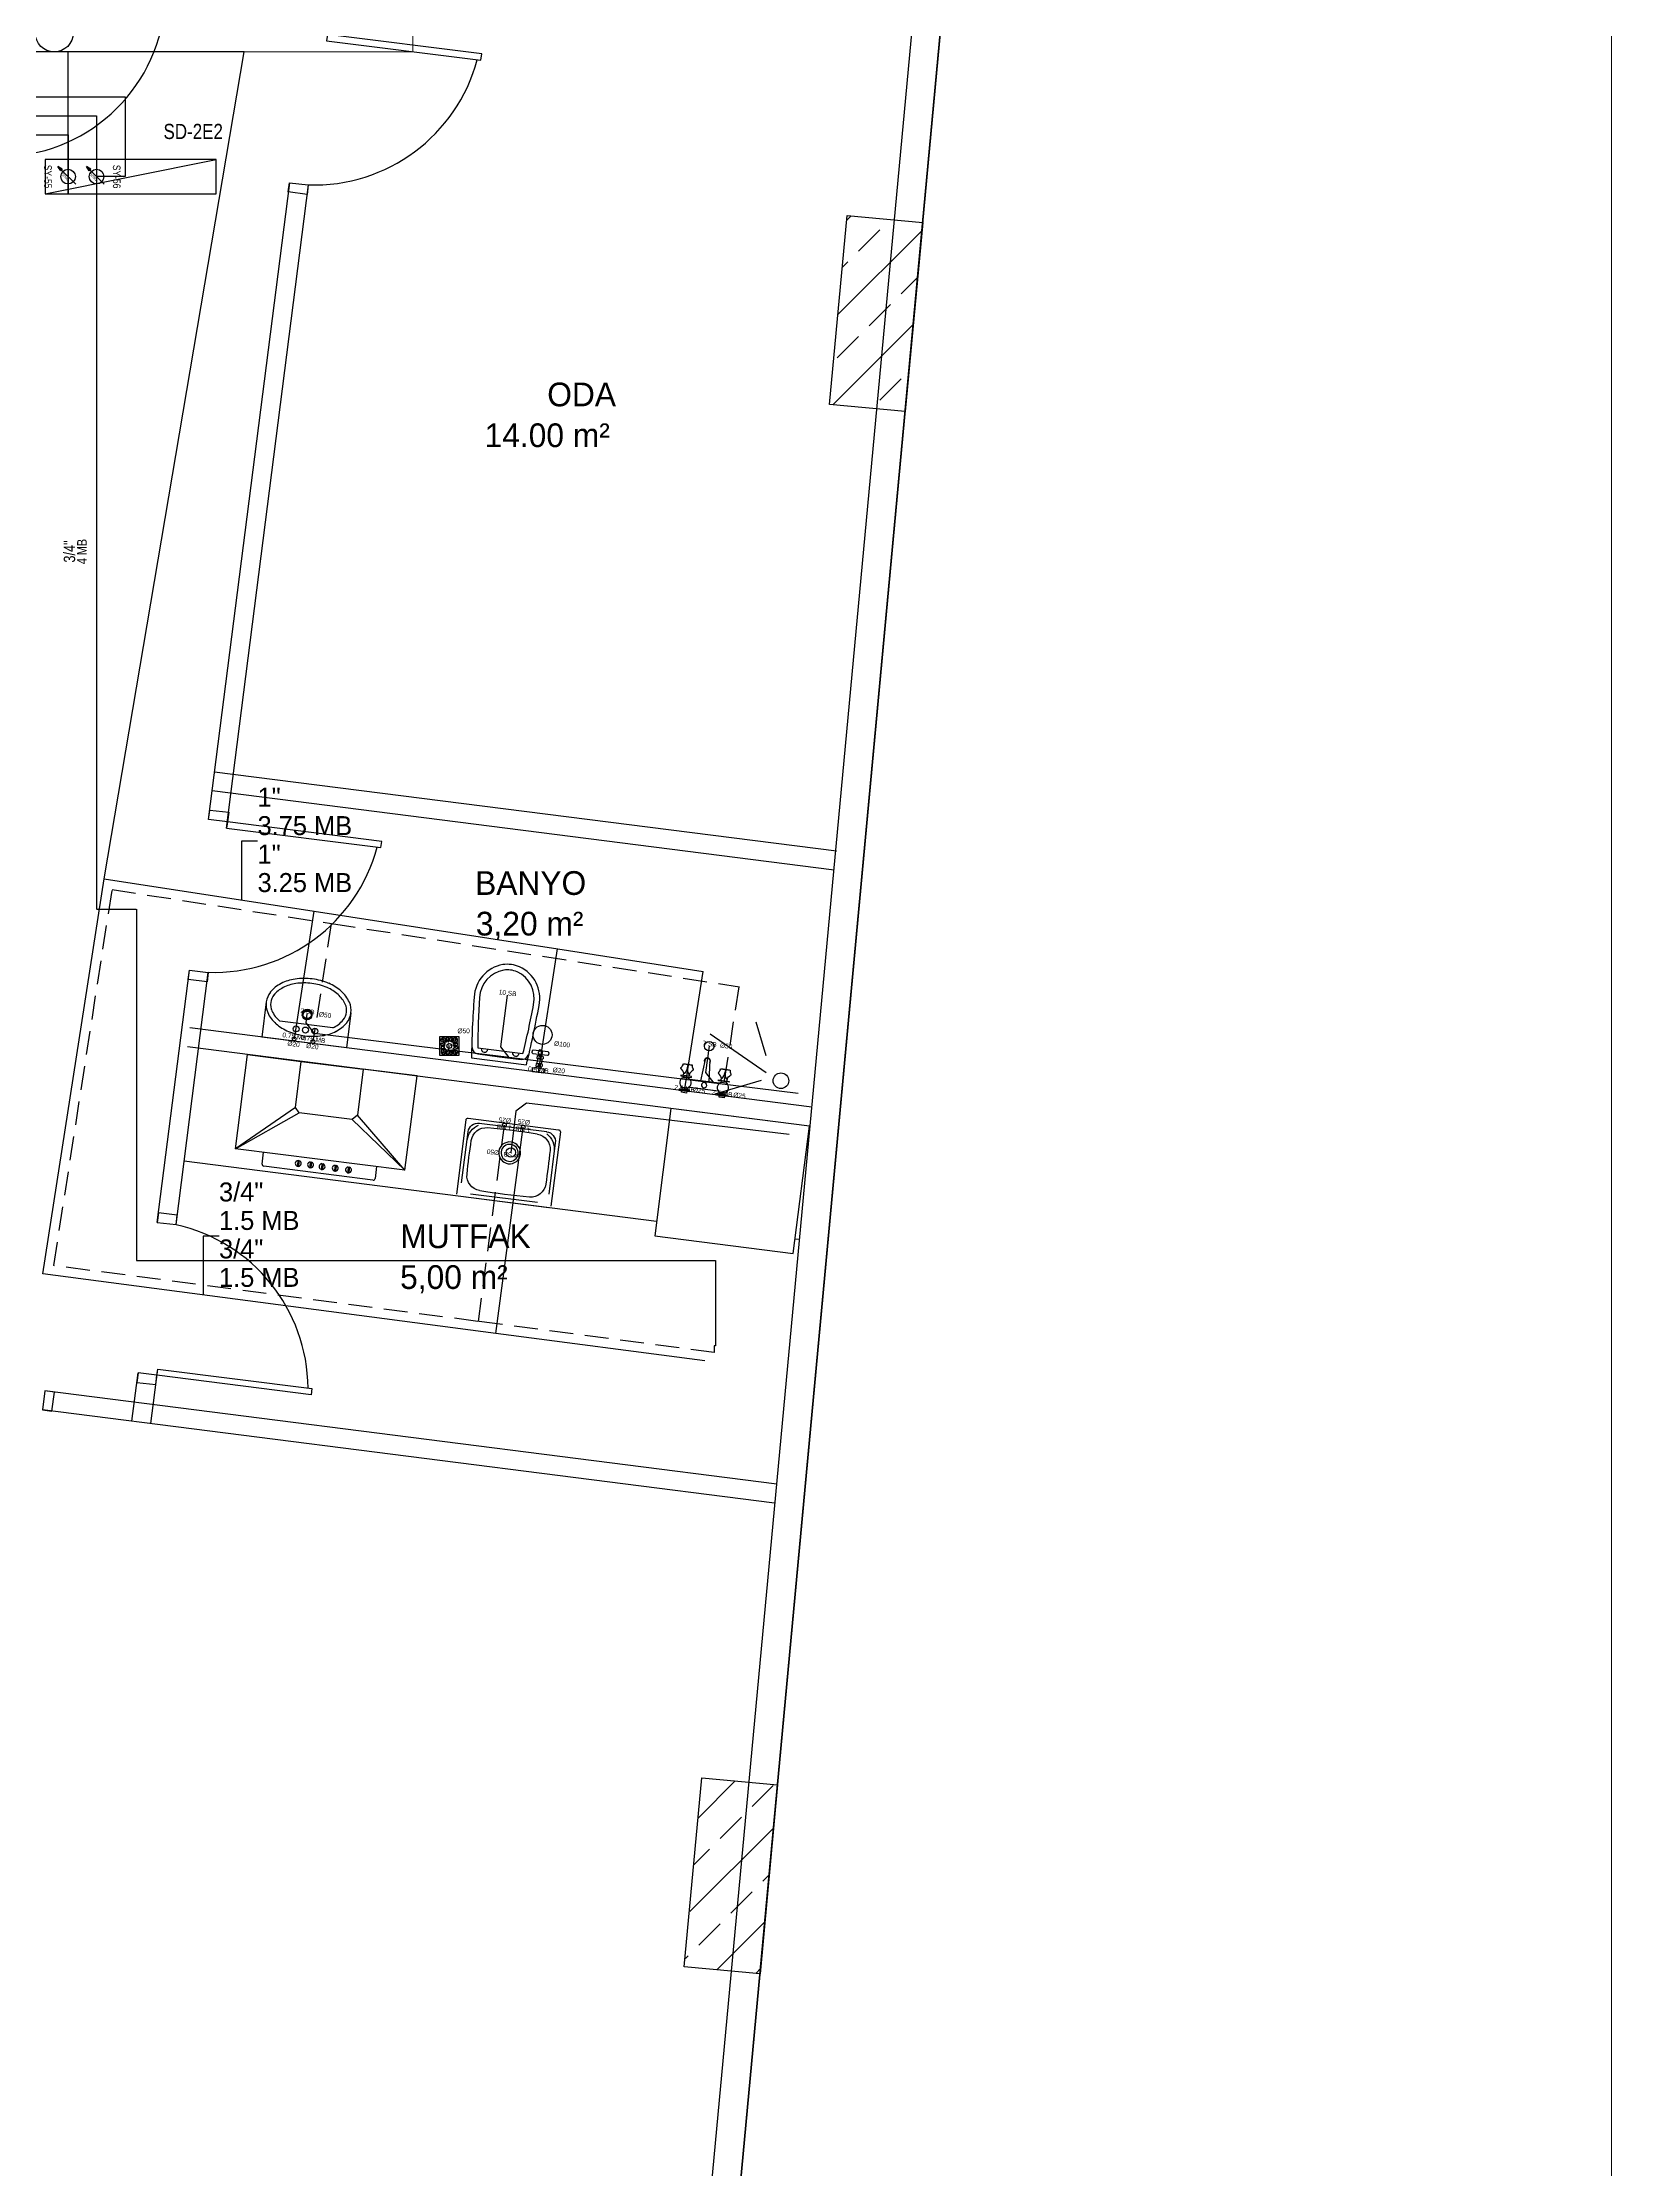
# Model space of a CAD drawing. Header units: centimetres. Extents: x 247996 to 315152, y -468471 to -440326.
# Drawn here: x 257875 to 258701, y -446742 to -445621 of the extents above; entities that cross this region are included whole.
import ezdxf
from ezdxf.enums import TextEntityAlignment as Align

# ---------------------------------------------------------------- set-up
doc = ezdxf.new("R2010")
doc.units = ezdxf.units.CM
doc.linetypes.add('0', pattern=[500, 500])
doc.linetypes.add('BASMA HATTI', pattern=[0.375, 0.25, -0.125])
for name, color, linetype, lineweight in [('SCOTT-ANTED', 144, 'CONTINUOUS', 0), ('SCOTT-MTY-PISSU-BORU-TAVANDAN', 6, 'PISSU HATTI', 30), ('SCOTT-MTY-SICAKSU-BORU', 1, 'BASMA HATTI', 30), ('SCOTT-MTY-SOGUKSU-BORU', 5, '0', 30), ('SCOTT-MTY-TEMIZSU-CAP', 101, 'CONTINUOUS', 30)]:
    doc.layers.add(name, color=color, linetype=linetype, lineweight=lineweight)
for name, color, linetype in [('SCOTT-MD-YUK-BIRIMI', 7, 'CONTINUOUS'), ('SCOTT-MKDU0', 50, 'CONTINUOUS'), ('SCOTT-MTY-SAYAC', 3, 'Continuous'), ('SCOTT-MTY-SIRKULASYON-BORU', 31, 'Continuous'), ('SCOTT-MTY-TEFRIS', 15, 'CONTINUOUS'), ('SCOTT-MTY-VANA', 1, 'Continuous'), ('SCOTT-MTY-YUK-BIRIMI', 7, 'CONTINUOUS')]:
    doc.layers.add(name, color=color, linetype=linetype)
doc.styles.add('CAP', font='wturkce.SHX', dxfattribs={"width": 0.65})
doc.styles.add('MtXpl_Comic_Sans_MS', font='comic.ttf')
doc.styles.add('MTY_CAP', font='wturkce.SHX', dxfattribs={"width": 0.65})
doc.styles.add('MTYCAPLT', font='arial.ttf')
doc.styles.add('ROTAS', font='arial.ttf')
doc.linetypes.add('PISSU HATTI', pattern='A,0.5,0.5,["(",Standard,S=0.1,R=0,X=-0.01,Y=-0.036],-0.05', length=0.9)

# ---------------------------------------------------------------- blocks, each defined once
blk = doc.blocks.new('T-DOLAP')
blk.add_line((-45, -9), (45, 9))
blk.add_lwpolyline([(-45, -9), (45, -9), (45, 9), (-45, 9)], close=True)
blk = doc.blocks.new('MTY-SU SAYACI')
at = {"layer": 'SCOTT-MTY-VANA'}
blk.add_hatch(color=256, dxfattribs=at).paths.add_polyline_path([(9.8, 9.8), (5.6, 7), (7, 5.6)])
for p, q in [((-7.3, -7.3), (6.3, 6.3)), ((5.6, 7), (9.8, 9.8)), ((7, 5.6), (5.6, 7)), ((7, 5.6), (9.8, 9.8))]:
    blk.add_line(p, q, dxfattribs=at)
blk.add_circle((0, 0), 7, dxfattribs=at)
blk.add_attdef('CAP', (-2.3, -1.2), '', height=2.5, rotation=45, dxfattribs=at)
blk = doc.blocks.new('SUZGEC1')
at = {"layer": 'SCOTT-MTY-TEFRIS'}
blk.add_lwpolyline([(-5, -5), (-5, 5), (5, 5), (5, -5)], close=True, dxfattribs=at)
for points in [[(-4.3, 3.9), (-2, 1.5, 0.029484), (-2.2, 1.3), (-4.3, 2.5)], [(-2.5, 0.3), (-4.3, 0.3), (-4.3, 1.7), (-2.4, 0.7, 0.032775)], [(-3.9, 4.3), (-2.5, 4.3), (-1.3, 2.2, 0.029484), (-1.5, 2)], [(-0.7, 2.4, -0.032775), (-0.3, 2.5), (-0.3, 4.3), (-1.7, 4.3)], [(0.3, 2.5), (0.3, 4.3), (1.7, 4.3), (0.7, 2.4, 0.032775)], [(1.3, 2.2), (2.5, 4.3), (3.9, 4.3), (1.5, 2, 0.029484)], [(4.3, 3.9), (2, 1.5, -0.029484), (2.2, 1.3), (4.3, 2.5)], [(4.3, 0.3), (4.3, 1.7), (2.4, 0.7, -0.032775), (2.5, 0.3)], [(-2.5, -0.3), (-4.3, -0.3), (-4.3, -1.7), (-2.4, -0.7, -0.032775)], [(-4.3, -3.9), (-2, -1.5, -0.029484), (-2.2, -1.3), (-4.3, -2.5)], [(-3.9, -4.3), (-2.5, -4.3), (-1.3, -2.2, -0.029484), (-1.5, -2)], [(-0.3, -4.3), (-1.7, -4.3), (-0.7, -2.4, 0.032775), (-0.3, -2.5)], [(0.3, -2.5), (0.3, -4.3), (1.7, -4.3), (0.7, -2.4, -0.032775)], [(2.5, -4.3), (1.3, -2.2, 0.029484), (1.5, -2), (3.9, -4.3)], [(4.3, -2.5), (4.3, -3.9), (2, -1.5, 0.029484), (2.2, -1.3)], [(4.3, -0.3), (4.3, -1.7), (2.4, -0.7, 0.032775), (2.5, -0.3)]]:
    blk.add_lwpolyline(points, format="xyb", close=True, dxfattribs=at)
blk.add_circle((0, 0), 1.25, dxfattribs=at)
at = {"layer": 'SCOTT-MD-YUK-BIRIMI', "color": 6, "style": 'CAP'}
blk.add_attdef('PS', text='', height=2.5, dxfattribs=at).set_placement((0, 0), align=Align.CENTER)
blk.add_attdef('PSCP', (4.3, 6.7), '', height=2.5, dxfattribs=at)
blk = doc.blocks.new('EVIYE1')
at = {"layer": 'SCOTT-MTY-TEFRIS', "color": 6}
blk.add_circle((0, 15), 2.5, dxfattribs=at)
at = {"layer": 'SCOTT-MTY-TEFRIS', "color": 3, "ltscale": 10}
blk.add_circle((-5, 1), 1, dxfattribs=at)
at = {"layer": 'SCOTT-MTY-TEFRIS', "color": 1, "ltscale": 10}
blk.add_circle((5, 1), 1, dxfattribs=at)
at = {"layer": 'SCOTT-MD-YUK-BIRIMI', "color": 6, "style": 'CAP'}
blk.add_attdef('PS', text='', height=2.5, dxfattribs=at).set_placement((0, 15), align=Align.CENTER)
blk.add_attdef('PSCP', (6.1, 14.5), '', height=2.5, dxfattribs=at)
at = {"layer": 'SCOTT-MD-YUK-BIRIMI', "color": 3, "style": 'CAP'}
for tag, p in [('SO', (-5, 1)), ('SOCP', (-5, -3))]:
    blk.add_attdef(tag, text='', height=2.5, dxfattribs=at).set_placement(p, align=Align.CENTER)
at = {"layer": 'SCOTT-MD-YUK-BIRIMI', "color": 1, "style": 'CAP'}
for tag, p in [('SC', (5, 1)), ('SCCP', (5, -2.8))]:
    blk.add_attdef(tag, text='', height=2.5, dxfattribs=at).set_placement(p, align=Align.CENTER)
blk = doc.blocks.new('KLOZET1')
at = {"layer": 'SCOTT-MTY-TEFRIS', "color": 15}
blk.add_lwpolyline([(-3.9, 11.4, 0.414214), (-4.5, 10.8), (-4.5, 10.3, 0.414214), (-3.9, 9.7), (3.9, 9.7, 0.414214), (4.5, 10.3), (4.5, 10.8, 0.414214), (3.9, 11.4)], format="xyb", close=True, dxfattribs=at)
at = {"layer": 'SCOTT-MTY-TEFRIS', "color": 15, "elevation": 0}
for points in [[(-1, 10.3), (-1, 10.8, -0.414214), (-0.4, 11.4)], [(1, 10.3), (1, 10.8, 0.414214), (0.4, 11.4)]]:
    blk.add_lwpolyline(points, format="xyb", dxfattribs=at)
at = {"layer": 'SCOTT-MTY-TEFRIS', "color": 15}
for points in [[(-0.8, 11.5), (0.8, 11.5), (0.8, 12), (-0.8, 12)], [(3, 0), (-3, 0), (-3, 2.3), (3, 2.3)], [(-0.8, 8.9), (0.8, 8.9), (0.8, 9.7), (-0.8, 9.7)]]:
    blk.add_lwpolyline(points, close=True, dxfattribs=at)
for points in [[(-1.6, 8.6), (-1.6, 7.5)], [(-1.6, 4.4), (-1.6, 3.4)], [(-1.3, 3.2), (-1.3, 2.3), (1.4, 2.3), (1.4, 3.2)], [(-1.2, 7.2), (-1.2, 4.8)], [(1.1, 8.9), (-1.1, 8.9)], [(-1.1, 7.3), (1.1, 7.3)], [(1.1, 4.7), (-1.1, 4.7)], [(-1.1, 3.1), (1.1, 3.1)], [(-0.5, 8.6), (-0.5, 7.5)], [(-0.5, 4.4), (-0.5, 3.4)], [(0.6, 8.6), (0.6, 7.5)], [(0.6, 4.4), (0.6, 3.4)], [(1.3, 4.8), (1.3, 5.2), (1.3, 7.2)], [(1.7, 8.6), (1.7, 7.5)], [(1.7, 4.4), (1.7, 3.4)]]:
    blk.add_lwpolyline(points, dxfattribs=at)
at = {"layer": 'SCOTT-MTY-TEFRIS', "color": 6}
blk.add_circle((0, 20), 5, dxfattribs=at)
at = {"layer": 'SCOTT-MTY-TEFRIS', "color": 15}
for centre, radius, start, end in [((-1.1, 8.1), 0.734, 41.7592, 138.241), ((-1.1, 8), 0.734, 221.7593, 318.2408), ((-1.1, 4), 0.734, 41.7592, 138.241), ((-1.1, 3.8), 0.734, 221.7593, 318.2408), ((-0.4, 10.3, 0), 0.641, 179.9998, 270.0001), ((0, 8.1), 0.734, 41.7592, 138.241), ((0, 8), 0.734, 221.7593, 318.2408), ((0, 4), 0.734, 41.7592, 138.241), ((0, 3.8), 0.734, 221.7593, 318.2408), ((0.4, 10.3, 0), 0.641, 270.0001, 0), ((1.1, 8.1), 0.734, 41.7592, 138.241), ((1.1, 8), 0.734, 221.7593, 318.2408), ((1.1, 4), 0.734, 41.7592, 138.241), ((1.1, 3.8), 0.734, 221.7593, 318.2408)]:
    blk.add_arc(centre, radius, start, end, dxfattribs=at)
at = {"layer": 'SCOTT-MD-YUK-BIRIMI', "color": 6, "style": 'CAP'}
blk.add_attdef('PS', text='', height=2.5, dxfattribs=at).set_placement((0, 20), align=Align.CENTER)
blk.add_attdef('PSCP', (6.6, 15.1), '', height=2.5, dxfattribs=at)
at = {"layer": 'SCOTT-MD-YUK-BIRIMI', "color": 3, "style": 'CAP'}
blk.add_attdef('SO', text='', height=2.5, dxfattribs=at).set_placement((0, 0.1), align=Align.CENTER)
blk.add_attdef('SOCP', (7.4, 1.1), '', height=2.5, dxfattribs=at)
blk = doc.blocks.new('LAVABO1')
at = {"layer": 'SCOTT-MTY-TEFRIS', "color": 6}
blk.add_circle((0, 15), 2.5, dxfattribs=at)
at = {"layer": 'SCOTT-MTY-TEFRIS', "color": 3, "ltscale": 10}
blk.add_circle((-5, 1), 1, dxfattribs=at)
at = {"layer": 'SCOTT-MTY-TEFRIS', "color": 1, "ltscale": 10}
blk.add_circle((5, 1), 1, dxfattribs=at)
at = {"layer": 'SCOTT-MD-YUK-BIRIMI', "color": 6, "style": 'CAP'}
blk.add_attdef('PS', text='', height=2.5, dxfattribs=at).set_placement((0, 15), align=Align.CENTER)
blk.add_attdef('PSCP', (6.1, 14.5), '', height=2.5, dxfattribs=at)
at = {"layer": 'SCOTT-MD-YUK-BIRIMI', "color": 3, "style": 'CAP'}
for tag, p in [('SO', (-5, 1)), ('SOCP', (-5, -3))]:
    blk.add_attdef(tag, text='', height=2.5, dxfattribs=at).set_placement(p, align=Align.CENTER)
at = {"layer": 'SCOTT-MD-YUK-BIRIMI', "color": 1, "style": 'CAP'}
for tag, p in [('SC', (5, 1)), ('SCCP', (5, -2.8))]:
    blk.add_attdef(tag, text='', height=2.5, dxfattribs=at).set_placement(p, align=Align.CENTER)
blk = doc.blocks.new('DUS TEKNESI1')
at = {"layer": 'SCOTT-MTY-TEFRIS'}
for points in [[(-10, 13.9), (-10, 12.2, -0.146062), (-11.3, 8.9, 0.113221), (-13.3, 11.5, -0.416893), (-13.3, 12)], [(-6.7, 12, -0.17585), (-7.5, 13.9), (-12.5, 13.9, -0.17585), (-13.3, 12)], [(0, 18.4), (-0.6, 18.4, 0.391322), (-1.3, 17.8), (-2.2, 6.3)], [(0, 18.4), (0.6, 18.4, -0.391322), (1.3, 17.8), (2.2, 6.3)], [(6.7, 12, 0.17585), (7.5, 13.9), (12.5, 13.9, 0.17585), (13.3, 12)], [(10, 13.9), (10, 12.2, 0.146062), (11.3, 8.9, -0.113221), (13.3, 11.5)], [(-12.8, 0.5), (-12.8, 0), (-10, 0), (-7.2, 0), (-7.2, 0.5, 0.153746), (-12.8, 0.5), (-10, 0.5), (-7.2, 0.5)], [(-8.6, 6.9, -0.601952), (-8.6, 1.6), (-8.6, 0.8)], [(8.6, 6.9, 0.601952), (8.6, 1.6), (11.4, 1.6, 0.601952), (11.4, 6.9)], [(12.8, 0.5), (12.8, 0), (10, 0), (7.2, 0), (7.2, 0.5, -0.153746), (12.8, 0.5), (10, 0.5), (7.2, 0.5)]]:
    blk.add_lwpolyline(points, format="xyb", dxfattribs=at)
for points in [[(-12.8, 7.5), (-10, 7.5), (-7.2, 7.5), (-7.2, 8), (-10, 8), (-12.8, 8)], [(-8.6, 0), (-8.6, -1), (-11.4, -1), (-11.4, 0)], [(12.8, 7.5), (10, 7.5), (7.2, 7.5), (7.2, 8), (10, 8), (12.8, 8)], [(11.4, 0), (11.4, -1), (8.6, -1), (8.6, 0)]]:
    blk.add_lwpolyline(points, close=True, dxfattribs=at)
for points in [[(-11.6, 9.5), (-11.6, 8)], [(-11.4, 7.5), (-11.4, 6.9), (-8.6, 6.9)], [(-8.6, 1.6), (-11.4, 1.6), (-11.4, 0.8)], [(-8.6, 7.5), (-8.6, 6.9)], [(-8.4, 9.5), (-8.4, 8)], [(7.8, 6.3), (-7.8, 6.3)], [(-7.8, 2.3), (7.8, 2.3)], [(8.4, 9.5), (8.4, 8)], [(11.4, 7.5), (11.4, 6.9), (8.6, 6.9)], [(8.6, 7.5), (8.6, 6.9)], [(8.6, 1.6), (8.6, 0.8)], [(11.4, 1.6), (11.4, 0.8)], [(11.6, 9.5), (11.6, 8)]]:
    blk.add_lwpolyline(points, dxfattribs=at)
at = {"layer": 'SCOTT-MTY-TEFRIS', "color": 6}
blk.add_circle((0, 25), 2.5, dxfattribs=at)
at = {"layer": 'SCOTT-MTY-TEFRIS'}
for centre, radius, start, end in [((-10, 2.2), 11.8, 79.4131, 100.5868), ((-3.8, 12.8), 6.25, 185.208, 218.4476), ((-2, 5.9), 7.27, 130.2551, 156.0938), ((-6.9, 11.7), 0.344, 310.5655, 41.0891), ((0, 17.2), 1.6, 330.6975, 209.3026), ((6.9, 11.7), 0.344, 138.9108, 229.4346), ((2, 5.9), 7.27, 23.9063, 49.7447), ((10, 2.2), 11.8, 79.4131, 100.5868), ((3.8, 12.8), 6.25, 321.5525, 354.7921), ((13.1, 11.7), 0.344, 310.5655, 41.0891), ((-10, 4.3), 2.96, 117.9084, 242.0919), ((0, 4.3), 1.37, 90.0002, 270.0001), ((0, 4.3), 1.37, 270.0001, 90.0002)]:
    blk.add_arc(centre, radius, start, end, dxfattribs=at)
at = {"layer": 'SCOTT-MD-YUK-BIRIMI', "color": 6, "style": 'CAP'}
blk.add_attdef('PS', text='', height=2.5, dxfattribs=at).set_placement((0, 25), align=Align.CENTER)
blk.add_attdef('PSCP', (5.6, 25), '', height=2.5, dxfattribs=at)
at = {"layer": 'SCOTT-MD-YUK-BIRIMI', "color": 3, "style": 'CAP'}
blk.add_attdef('SO', text='', height=2.5, dxfattribs=at).set_placement((-10, 0), align=Align.CENTER)
blk.add_attdef('SOCP', (-5.6, 0), '', height=2.5, dxfattribs=at)
at = {"layer": 'SCOTT-MD-YUK-BIRIMI', "color": 1, "style": 'CAP'}
blk.add_attdef('SC', text='', height=2.5, dxfattribs=at).set_placement((10, 0), align=Align.CENTER)
blk.add_attdef('SCCP', (15.9, 0), '', height=2.5, dxfattribs=at)
blk = doc.blocks.new('MTY-TEMIZ SU CAP MB')
at = {"layer": 'SCOTT-MTY-TEMIZSU-CAP'}
for p, q in [((0.83, 3.1), (0, 3.1)), ((0, 3.1), (0, 0))]:
    blk.add_line(p, q, dxfattribs=at)
at = {"layer": 'SCOTT-MTY-TEMIZSU-CAP', "style": 'MTY_CAP', "width": 0.65}
for tag, p in [('SOCP', (0.83, 5.42)), ('SCCP', (0.83, 2.42))]:
    blk.add_attdef(tag, text='', height=1, dxfattribs=at).set_placement(p, align=Align.MIDDLE_LEFT)
at = {"layer": 'SCOTT-MTY-YUK-BIRIMI', "color": 101, "style": 'MTY_CAP', "width": 0.65}
for tag, p in [('SO', (0.83, 3.92)), ('SC', (0.83, 0.92))]:
    blk.add_attdef(tag, text='', height=1, dxfattribs=at).set_placement(p, align=Align.MIDDLE_LEFT)
blk = doc.blocks.new('TERMOSIFON1')
at = {"layer": 'SCOTT-MTY-TEFRIS', "color": 7, "lineweight": 20, "ltscale": 40}
blk.add_lwpolyline([(-23.89, 0), (23.89, 0), (23.89, 30.03), (-23.89, 30.03)], close=True, dxfattribs=at)
at = {"layer": 'SCOTT-MTY-TEFRIS', "color": 1, "lineweight": 20, "ltscale": 40}
blk.add_lwpolyline([(-20.48, 3.41), (20.47, 3.41), (20.47, 26.62), (-20.48, 26.62)], close=True, dxfattribs=at)
at = {"layer": 'SCOTT-MTY-TEFRIS', "color": 3, "ltscale": 10}
blk.add_circle((-5, 1), 1, dxfattribs=at)
at = {"layer": 'SCOTT-MTY-TEFRIS', "color": 1, "ltscale": 10}
blk.add_circle((5, 1), 1, dxfattribs=at)
at = {"layer": 'SCOTT-MD-YUK-BIRIMI', "color": 3, "style": 'MTYCAPLT', "width": 0.65}
for tag, p in [('SO_001', (-5.66, 0.5)), ('SOCP_001', (-6.29, -0.98))]:
    blk.add_attdef(tag, p, '', height=1, dxfattribs=at)
at = {"layer": 'SCOTT-MD-YUK-BIRIMI', "color": 1, "style": 'MTYCAPLT', "width": 0.65}
for tag, p in [('SC_001', (4.37, 0.5)), ('SCCP_001', (3.74, -0.96))]:
    blk.add_attdef(tag, p, '', height=1, dxfattribs=at)

msp = doc.modelspace()

# ---------------------------------------------------------------- linework, layer by layer
at = {"layer": 'SCOTT-ANTED'}
msp.add_line((258701, -440326.5), (258701, -447826.5), dxfattribs=at)
at = {"layer": 'SCOTT-MKDU0', "color": 8, "ltscale": 0.03}
for p, q in [((258188.5, -447327.5), (258575.7, -443160.1)), ((258575.7, -443160.1), (258188.5, -447327.5)), ((258173.8, -447322.9), (258337, -445566.7)), ((257962, -446030.6), (258004.8, -445695.2)), ((257971.5, -446035.2), (258014.7, -445696.4)), ((258289.1, -445812.1), (258298.4, -445712.5)), ((258298.3, -445715), (258300.5, -445712.7)), ((258298.4, -445712.5), (258338.2, -445716.2)), ((258338.2, -445716.2), (258328.9, -445815.8)), ((258293.6, -445764.5), (258338, -445720.2)), ((258304.4, -445731.3), (258315.6, -445720)), ((258295.9, -445739.7), (258298.8, -445736.9)), ((258326.9, -445753.7), (258335.6, -445745)), ((258310, -445770.6), (258321.3, -445759.3)), ((258290.8, -445812.3), (258333.3, -445769.7)), ((258293.2, -445787.4), (258304.4, -445776.2)), ((258315.6, -445809.8), (258326.9, -445798.6)), ((258328.9, -445815.8), (258289.1, -445812.1)), ((258292.8, -446047.4), (257965.2, -446005.7)), ((258291.6, -446057.4), (257963.9, -446015.6)), ((257935, -446242.9), (257951.9, -446110)), ((257944.9, -446244.1), (257961.8, -446111.2)), ((257992.4, -446126.8), (257990, -446145.3)), ((258037, -446132.5), (258034.7, -446151)), ((258279.8, -446182.3), (257952.2, -446140.5)), ((258034.7, -446151), (257990, -446145.3)), ((258027.5, -446140.4), (257999.6, -446136.9)), ((258255.7, -446164.1), (258226.2, -446143.8)), ((258255.7, -446155.1), (258250.4, -446137.4)), ((258278.6, -446192.2), (257950.9, -446150.4)), ((257976.2, -446204.1), (257982.5, -446154.5)), ((257982.5, -446154.5), (258010.8, -446158.1)), ((258071.8, -446165.8), (258043.5, -446162.2)), ((258065.4, -446215.4), (258071.8, -446165.8)), ((258253.1, -446168.1), (258228.7, -446175.4)), ((258007.7, -446182.4), (257976.2, -446204.1)), ((257976.2, -446204.1), (258009.8, -446185.2)), ((258037.6, -446188.7), (258065.4, -446215.4)), ((258065.4, -446215.4), (258040.4, -446186.5)), ((258092.7, -446228), (258097.7, -446188.9)), ((258098.8, -446188), (258146.4, -446194.1)), ((258205.5, -446182.9), (258197, -446250)), ((258278.6, -446192.2), (258205.5, -446182.9)), ((258095.3, -446222.1), (258098.7, -446195.2)), ((258104.6, -446190.6), (258140.1, -446195.1)), ((258144.6, -446201.1), (258141.2, -446228)), ((258147.3, -446195.2), (258142.3, -446234.3)), ((258270, -446259.3), (258278.6, -446192.2)), ((258197.9, -446242.4), (257949.2, -446210.7)), ((258065.4, -446215.4), (257976.2, -446204.1)), ((257990.2, -446212.2), (257991, -446205.9)), ((258009.1, -446210.3), (258008.8, -446212.9)), ((258009.1, -446210.3), (258009.7, -446210.4)), ((258009.7, -446210.4), (258009.4, -446212.9)), ((258015.6, -446211.1), (258015.3, -446213.7)), ((258015.6, -446211.1), (258016.2, -446211.2)), ((258016.2, -446211.2), (258015.9, -446213.8)), ((258021.7, -446211.9), (258021.4, -446214.5)), ((258021.7, -446211.9), (258022.3, -446212)), ((258022.3, -446212), (258022, -446214.6)), ((258048.6, -446220.6), (257991.1, -446213.3)), ((258008.8, -446212.9), (258008.7, -446213.4)), ((258009.3, -446213.5), (258008.7, -446213.4)), ((258009.4, -446212.9), (258009.3, -446213.5)), ((258015.3, -446213.7), (258015.2, -446214.2)), ((258015.8, -446214.3), (258015.2, -446214.2)), ((258015.9, -446213.8), (258015.8, -446214.3)), ((258021.4, -446214.5), (258021.3, -446215)), ((258021.3, -446215), (258021.9, -446215.1)), ((258022, -446214.6), (258021.9, -446215.1)), ((258028.7, -446212.8), (258028.3, -446215.4)), ((258028.3, -446215.4), (258028.3, -446215.9)), ((258028.3, -446215.9), (258028.9, -446216)), ((258028.7, -446212.8), (258029.3, -446212.9)), ((258029.3, -446212.9), (258028.9, -446215.4)), ((258028.9, -446215.4), (258028.9, -446216)), ((258035.3, -446216.2), (258035.2, -446216.7)), ((258035.2, -446216.8), (258035.8, -446216.8)), ((258035.6, -446213.7), (258035.3, -446216.2)), ((258035.6, -446213.7), (258036.2, -446213.8)), ((258035.9, -446216.3), (258035.8, -446216.8)), ((258036.2, -446213.8), (258035.9, -446216.3)), ((258050.5, -446213.5), (258049.7, -446219.8)), ((258141.2, -446235.2), (258093.5, -446229.1)), ((258135.3, -446232.5), (258099.9, -446228)), ((258197, -446250), (258270, -446259.3)), ((258273.5, -446252), (258271, -446251.7)), ((257921.6, -446347.7), (257924.9, -446322.2)), ((257931.5, -446348.9), (257935.2, -446320.2)), ((258261.4, -446380.9), (257875.8, -446331.7)), ((258260.1, -446390.8), (257874.5, -446341.7)), ((258212.6, -446635.1), (258221.9, -446535.5)), ((258220, -446556.6), (258239.4, -446537.1)), ((258221.9, -446535.5), (258261.7, -446539.2)), ((258248.3, -446550.7), (258259.5, -446539.5)), ((258261.7, -446539.2), (258252.5, -446638.8)), ((258231.5, -446567.5), (258242.7, -446556.3)), ((258215.5, -446606), (258259.7, -446561.8)), ((258217.7, -446581.3), (258225.8, -446573.2)), ((258253.9, -446590), (258257.4, -446586.5)), ((258237.1, -446606.8), (258248.3, -446595.6)), ((258220.2, -446623.7), (258231.5, -446612.5)), ((258229.7, -446636.7), (258255.2, -446611.2)), ((258252.5, -446638.8), (258212.6, -446635.1)), ((258213.2, -446630.7), (258214.6, -446629.3)), ((258250.2, -446638.6), (258252.9, -446635.9))]:
    msp.add_line(p, q, dxfattribs=at)
for points in [[(258024.6, -445617.1), (258024.2, -445620.4), (258105.4, -445630.7), (258105.9, -445627.4)], [(257971.9, -446031.9), (257971.5, -446035.2), (258052.7, -446045.5), (258053.2, -446042.2)], [(257934.8, -446323.5), (257935.2, -446320.2), (258016.4, -446330.5), (258016, -446333.8)]]:
    msp.add_lwpolyline(points, close=True, dxfattribs=at)
for points in [[(258004, -445700.1), (258004.6, -445695.2), (258014.5, -445696.4), (258013.9, -445701.4), (258004, -445700.1)], [(257962, -446030.6), (257962.7, -446025.7), (257972.6, -446026.9), (257971.9, -446031.9), (257962, -446030.6)], [(257951.3, -446114.9), (257951.9, -446110), (257961.8, -446111.2), (257961.2, -446116.2), (257951.3, -446114.9)], [(257935.6, -446237.9), (257935, -446242.9), (257944.9, -446244.1), (257945.5, -446239.2), (257935.6, -446237.9)], [(257924.9, -446322.2), (257924.2, -446327.2), (257934.2, -446328.4), (257934.8, -446323.5), (257924.9, -446322.2)], [(257880.8, -446332.4), (257875.8, -446331.7), (257874.5, -446341.7), (257879.5, -446342.3), (257880.8, -446332.4)]]:
    msp.add_lwpolyline(points, dxfattribs=at)
for points in [[(258129.4, -446159.9, 0.01664), (258136.1, -446128.6, 0.351622), (258125.8, -446108.3, 0.068714), (258121.5, -446107.1, 0.068714), (258117, -446107.1, 0.351622), (258101.9, -446124.3, 0.01664), (258100.5, -446156.2)], [(258127.6, -446154, 0.016866), (258133.2, -446128.1, 0.351778), (258124.6, -446110.9, 0.068022), (258121.1, -446110, 0.068022), (258117.5, -446110, 0.351778), (258104.8, -446124.5, 0.016866), (258103.8, -446151)]]:
    msp.add_lwpolyline(points, format="xyb", close=True, dxfattribs=at)
msp.add_lwpolyline([(258100.9, -446150.8, 0.389191), (258103.8, -446154.2), (258115.3, -446155.7), (258126.7, -446157.1, 0.389191), (258130.4, -446154.5, 0.389191)], format="xyb", dxfattribs=at)
for centre, radius in [((258013.9, -446133.7), 2.52), ((258013.9, -446133.7), 2.12), ((258008.1, -446141), 1.56), ((258013, -446141.6), 1.56), ((258018, -446142.2), 1.56), ((258263.5, -446168.3, 51), 4.14)]:
    msp.add_circle(centre, radius, dxfattribs=at)
for centre, radius, start, end in [((257851.9, -445593.9), 87.6, 275.0191, 359.6313), ((258017.6, -445607.5), 88.9, 268.0454, 345.0626), ((257964.9, -446022.3), 88.9, 268.0454, 345.0626), ((258002.6, -446128.1), 10.3, 141.0239, 172.7373), ((258007.9, -446132.5), 17.2, 116.572, 141.0239), ((258007.9, -446132.5), 14.8, 116.572, 141.0239), ((258011, -446138.6), 24.1, 98.2549, 116.572), ((258011, -446138.6), 21.7, 98.2549, 116.572), ((258012.4, -446147.9), 33.5, 82.7373, 98.2549), ((258012.4, -446147.9), 31.1, 82.7373, 98.2549), ((258012.4, -446147.9), 31.1, 67.2197, 82.7373), ((258012.4, -446147.9), 33.5, 67.2197, 82.7373), ((258016, -446139.2), 21.7, 48.9027, 67.2197), ((258016, -446139.2), 24.1, 48.9027, 67.2197), ((258020.5, -446134.1), 14.8, 24.4507, 48.9027), ((258020.5, -446134.1), 17.2, 24.4507, 48.9027), ((258002.6, -446128.1), 10.3, 172.7373, 204.4507), ((258008.8, -446125.3), 17.2, 204.4507, 228.9027), ((258002.6, -446128.1), 7.93, 141.0239, 172.7373), ((258002.6, -446128.1), 7.93, 172.7373, 204.4507), ((258008.8, -446125.3), 14.8, 204.4507, 231.3606), ((258026.8, -446131.2), 7.93, 321.0239, 352.7373), ((258026.8, -446131.2), 7.93, 352.7373, 24.4507), ((258026.8, -446131.2), 10.3, 321.0239, 352.7373), ((258026.8, -446131.2), 10.3, 352.7373, 24.4507), ((258013.4, -446120.1), 24.1, 228.9027, 247.2197), ((258017, -446111.4), 33.5, 247.2197, 262.7373), ((258017, -446111.4), 33.5, 262.7373, 278.2549), ((258018.4, -446120.7), 24.1, 278.2549, 296.572), ((258021.4, -446126.9), 14.8, 294.114, 321.0239), ((258021.4, -446126.9), 17.2, 296.572, 321.0239), ((258107.4, -446151.5), 1.78, 172.7373, 352.7373), ((258123.9, -446153.6), 1.78, 172.7373, 352.7373), ((257991.2, -446212.3), 1, 172.7373, 262.7373), ((258009.2, -446211.9), 1.54, 93.3127, 252.1994), ((258009.2, -446211.9), 1.54, 275.3608, 70.114), ((258015.7, -446212.7), 1.54, 93.3127, 252.1994), ((258015.7, -446212.7), 1.54, 275.3608, 70.114), ((258021.8, -446213.5), 1.54, 93.3127, 252.1994), ((258021.8, -446213.5), 1.54, 275.3608, 70.114), ((258028.7, -446214.4), 1.54, 93.3127, 252.1994), ((258028.7, -446214.4), 1.54, 275.3608, 70.114), ((258035.7, -446215.3), 1.54, 93.3127, 252.1994), ((258035.7, -446215.3), 1.54, 275.3608, 70.114), ((258048.8, -446219.7), 1, 262.7373, 352.7373), ((257925.5, -446330.9), 88.9, 0.4121, 77.4292)]:
    msp.add_arc(centre, radius, start, end, dxfattribs=at)
at = {"layer": 'SCOTT-MKDU0', "color": 8, "ltscale": 0.03, "extrusion": (0, 0, -1)}
for centre, major_axis, start_param, end_param in [((258098.6, -446189), (0.791, 0.612), 3.926991, 5.497787), ((258108.2, -446201), (-6.18, 7.99), 5.524757, 6.541187), ((258428.8, -446250.6), (-203.4, 262.8), 5.470817, 5.524757), ((258104, -446195.9), (-3.24, 4.19), 5.497787, 7.068583), ((258108.3, -446201), (-4.9, 6.33), 5.524757, 7.028844), ((258080.1, -446524), (329.6, -42), 4.67265, 4.752129), ((258120.6, -446206.3), (-3.52, 4.55), 3.926991, 10.210176), ((258133.9, -446204.3), (-4.9, 6.33), 0.825137, 2.329224), ((258139.4, -446200.4), (4.19, 3.24), -0.785398, 0.785398), ((258134, -446204.3), (7.99, 6.18), -0.258001, 0.758428), ((258146.3, -446195.1), (0.791, 0.612), -0.785398, 0.785398), ((258120.6, -446206.3), (-2.75, 3.56), 3.926991, 10.210176), ((257811.2, -446171.9), (262.8, 203.4), 0.758428, 0.812368), ((258106.1, -446218.3), (6.33, 4.9), 2.395934, 3.900021), ((258131.7, -446221.6), (6.33, 4.9), 0.812368, 2.316455), ((258159.9, -445898.6), (329.6, -42), 1.531058, 1.610536)]:
    msp.add_ellipse(centre, major_axis=major_axis, ratio=1, start_param=start_param, end_param=end_param, dxfattribs=at)
at = {"layer": 'SCOTT-MKDU0', "color": 8, "ltscale": 0.03, "invisible_edges": 1}
for points in [[(258040.4, -446186.5), (258007.7, -446182.4), (258010.8, -446158.1), (258043.5, -446162.2)], [(258007.7, -446182.4), (258040.4, -446186.5), (258037.6, -446188.7), (258009.8, -446185.2)]]:
    msp.add_3dface(points, dxfattribs=at)
at = {"layer": 'SCOTT-MTY-PISSU-BORU-TAVANDAN', "ltscale": 50}
for points in [[(258017.8, -446143.4), (258013.4, -446137.8), (258014, -446133)], [(258120.4, -446156.1), (258116, -446150.5), (258119.4, -446123.3)], [(258088.5, -446152.2), (258017.8, -446143.4)], [(258088.5, -446152.2), (258088.8, -446150)], [(258120.4, -446156.1), (258088.5, -446152.2)], [(258228.4, -446169.5), (258120.4, -446156.1)], [(258228.4, -446169.5), (258224, -446164), (258225.8, -446150.1)], [(258272.6, -446175), (258228.4, -446169.5)], [(258129.4, -446180.1), (258123.8, -446184.4), (258121.2, -446206.1)], [(258267.9, -446196.7), (258129.4, -446180.1)]]:
    msp.add_lwpolyline(points, dxfattribs=at)
at = {"layer": 'SCOTT-MTY-SICAKSU-BORU', "ltscale": 50}
for p, q in [((257880.5, -446265.7), (257911.2, -446067.6)), ((257911.2, -446067.6), (258026.8, -446085.5)), ((258026.8, -446085.5), (258241.6, -446118.8)), ((258103.9, -446295.1), (257880.5, -446265.7)), ((258228.4, -446311.5), (258103.9, -446295.1))]:
    msp.add_line(p, q, dxfattribs=at)
at = {"layer": 'SCOTT-MTY-SICAKSU-BORU'}
for points in [[(257443, -445660), (257903, -445660), (257903, -445683)], [(257903, -445683), (257903, -445701)], [(257903, -445701), (257903, -446078), (257924, -446078), (257924, -446263), (258229, -446263), (258229, -446308), (258228.4, -446308), (258228.4, -446311.5)]]:
    msp.add_lwpolyline(points, dxfattribs=at)
at = {"layer": 'SCOTT-MTY-SICAKSU-BORU', "ltscale": 50}
for points in [[(258026.6, -446085.5), (258017, -446147.6)], [(258241.3, -446118.8), (258232.4, -446176.2)], [(258104.2, -446295.2), (258117.8, -446191.7)]]:
    msp.add_lwpolyline(points, dxfattribs=at)
at = {"layer": 'SCOTT-MTY-SIRKULASYON-BORU'}
for points in [[(257403, -445650), (257918, -445650), (257918, -445683)], [(257918, -445683), (257918, -445692), (257903, -445692)]]:
    msp.add_lwpolyline(points, dxfattribs=at)
at = {"layer": 'SCOTT-MTY-SOGUKSU-BORU', "ltscale": 50}
for p, q in [((257874.7, -446270), (257907, -446061.9)), ((257907, -446061.9), (258017.6, -446079)), ((258017.6, -446079), (258145.9, -446098.9)), ((258145.9, -446098.9), (258222.5, -446110.8)), ((258113.3, -446301.4), (257874.7, -446270)), ((258223.4, -446315.9), (258113.3, -446301.4))]:
    msp.add_line(p, q, dxfattribs=at)
for points in [[(257980.8, -445626.3), (257830.7, -445626.3)], [(257907, -446061.9), (257980.8, -445626.3)], [(258017.5, -446079), (258007.1, -446146.2)], [(258145.7, -446098.9), (258135.6, -446163.8)], [(258222.3, -446110.8), (258212.6, -446173.6)], [(258113.4, -446301.4), (258127.7, -446192.8)]]:
    msp.add_lwpolyline(points, dxfattribs=at)
at = {"layer": 'SCOTT-MTY-SOGUKSU-BORU'}
for points in [[(257888, -445701), (257888, -445626.3)], [(257413, -445685), (257413, -445670), (257888, -445670), (257888, -445683)], [(257888, -445683), (257888, -445701)]]:
    msp.add_lwpolyline(points, dxfattribs=at)

# ---------------------------------------------------------------- block references
at = {"layer": 'SCOTT-MTY-SAYAC'}
msp.add_blockref('T-DOLAP', (257921, -445692), dxfattribs=at)
ref = msp.add_blockref('MTY-SU SAYACI', (257888, -445692), dxfattribs=dict(at, xscale=0.55, yscale=0.55, rotation=90))
ref.add_attrib('CAP', 'DN20', (257888.6, -445693.3), dxfattribs={"height": 1.38, "rotation": 135})
ref = msp.add_blockref('MTY-SU SAYACI', (257903, -445692), dxfattribs=dict(at, xscale=0.55, yscale=0.55, rotation=90))
ref.add_attrib('CAP', 'DN20', (257903.6, -445693.3), dxfattribs={"height": 1.38, "rotation": 135})
at = {"layer": 'SCOTT-MTY-TEMIZSU-CAP'}
ref = msp.add_blockref('TERMOSIFON1', (257830.7, -445626.3), dxfattribs=dict(at, xscale=10, yscale=10))
ref.add_attrib('SO_001', '5.25 MB', dxfattribs={"layer": 'SCOTT-MTY-YUK-BIRIMI', "height": 10, "style": 'MTY_CAP'}).set_placement((257765.6, -445628.4), align=Align.MIDDLE_LEFT)
ref.add_attrib('SOCP_001', '1"', dxfattribs={"height": 10, "style": 'MTY_CAP'}).set_placement((257797.4, -445613.4), align=Align.MIDDLE_LEFT)
ref = msp.add_blockref('MTY-TEMIZ SU CAP MB', (257979.4, -446073.1), dxfattribs=dict(at, xscale=10, yscale=10))
ref.add_attrib('SCCP', '1"', dxfattribs={"height": 10, "style": 'MTY_CAP'}).set_placement((257987.8, -446048.9), align=Align.MIDDLE_LEFT)
ref.add_attrib('SC', '3.25 MB', dxfattribs={"layer": 'SCOTT-MTY-YUK-BIRIMI', "height": 10, "style": 'MTY_CAP'}).set_placement((257987.8, -446063.9), align=Align.MIDDLE_LEFT)
ref.add_attrib('SO', '3.75 MB', dxfattribs={"layer": 'SCOTT-MTY-YUK-BIRIMI', "height": 10, "style": 'MTY_CAP'}).set_placement((257987.8, -446033.9), align=Align.MIDDLE_LEFT)
ref.add_attrib('SOCP', '1"', dxfattribs={"height": 10, "style": 'MTY_CAP'}).set_placement((257987.8, -446018.9), align=Align.MIDDLE_LEFT)
ref = msp.add_blockref('MTY-TEMIZ SU CAP MB', (257959.2, -446281.1), dxfattribs=dict(at, xscale=10, yscale=10))
ref.add_attrib('SCCP', '3/4"', dxfattribs={"height": 10, "style": 'MTY_CAP'}).set_placement((257967.5, -446256.9), align=Align.MIDDLE_LEFT)
ref.add_attrib('SC', '1.5 MB', dxfattribs={"layer": 'SCOTT-MTY-YUK-BIRIMI', "height": 10, "style": 'MTY_CAP'}).set_placement((257967.5, -446271.9), align=Align.MIDDLE_LEFT)
ref.add_attrib('SO', '1.5 MB', dxfattribs={"layer": 'SCOTT-MTY-YUK-BIRIMI', "height": 10, "style": 'MTY_CAP'}).set_placement((257967.5, -446241.9), align=Align.MIDDLE_LEFT)
ref.add_attrib('SOCP', '3/4"', dxfattribs={"height": 10, "style": 'MTY_CAP'}).set_placement((257967.5, -446226.9), align=Align.MIDDLE_LEFT)
at = {"layer": 'SCOTT-MTY-VANA'}
ref = msp.add_blockref('KLOZET1', (258135.6, -446164), dxfattribs=dict(at, rotation=353.2539661210456))
ref.add_attrib('SO', '0.5 MB', dxfattribs={"layer": 'SCOTT-MD-YUK-BIRIMI', "height": 2.5, "rotation": 353.254, "style": 'CAP'}).set_placement((258135.6, -446163.8), align=Align.CENTER)
ref.add_attrib('PS', '10 SB', dxfattribs={"layer": 'SCOTT-MD-YUK-BIRIMI', "height": 2.5, "rotation": 353.254, "style": 'CAP'}).set_placement((258119.4, -446123.3), align=Align.CENTER)
ref.add_attrib('PSCP', '%%C100', (258143.9, -446149.8), dxfattribs={"layer": 'SCOTT-MD-YUK-BIRIMI', "height": 2.5, "rotation": 353.254, "style": 'CAP'})
ref.add_attrib('SOCP', '%%C20', (258143.1, -446163.7), dxfattribs={"layer": 'SCOTT-MD-YUK-BIRIMI', "height": 2.5, "rotation": 353.254, "style": 'CAP'})
ref = msp.add_blockref('LAVABO1', (258011.9, -446147.9), dxfattribs=dict(at, rotation=351.9628302471954))
ref.add_attrib('SC', '0.75 MB', dxfattribs={"layer": 'SCOTT-MD-YUK-BIRIMI', "height": 2.5, "rotation": 351.9628, "style": 'CAP'}).set_placement((258017, -446147.6), align=Align.CENTER)
ref.add_attrib('SO', '0.75 MB', dxfattribs={"layer": 'SCOTT-MD-YUK-BIRIMI', "height": 2.5, "rotation": 351.9628, "style": 'CAP'}).set_placement((258007.1, -446146.2), align=Align.CENTER)
ref.add_attrib('PS', '2 SB', dxfattribs={"layer": 'SCOTT-MD-YUK-BIRIMI', "height": 2.5, "rotation": 351.9628, "style": 'CAP'}).set_placement((258014, -446133), align=Align.CENTER)
ref.add_attrib('SCCP', '%%C20', dxfattribs={"layer": 'SCOTT-MD-YUK-BIRIMI', "height": 2.5, "rotation": 351.9628, "style": 'CAP'}).set_placement((258016.5, -446151.4), align=Align.CENTER)
ref.add_attrib('PSCP', '%%C50', (258020, -446134.4), dxfattribs={"layer": 'SCOTT-MD-YUK-BIRIMI', "height": 2.5, "rotation": 351.9628, "style": 'CAP'})
ref.add_attrib('SOCP', '%%C20', dxfattribs={"layer": 'SCOTT-MD-YUK-BIRIMI', "height": 2.5, "rotation": 351.9628, "style": 'CAP'}).set_placement((258006.6, -446150.2), align=Align.CENTER)
msp.add_blockref('SUZGEC1', (258088.8, -446150), dxfattribs=at).add_auto_attribs({'PS': '2 SB', 'PSCP': '%%C50'})
ref = msp.add_blockref('DUS TEKNESI1', (258222.5, -446174.9), dxfattribs=dict(at, rotation=352.5276587300958))
ref.add_attrib('SO', '2.5 MB', dxfattribs={"layer": 'SCOTT-MD-YUK-BIRIMI', "height": 2.5, "rotation": 352.5277, "style": 'CAP'}).set_placement((258212.6, -446173.6), align=Align.CENTER)
ref.add_attrib('SC', '2.5 MB', dxfattribs={"layer": 'SCOTT-MD-YUK-BIRIMI', "height": 2.5, "rotation": 352.5277, "style": 'CAP'}).set_placement((258232.4, -446176.2), align=Align.CENTER)
ref.add_attrib('PS', '7 SB', dxfattribs={"layer": 'SCOTT-MD-YUK-BIRIMI', "height": 2.5, "rotation": 352.5277, "style": 'CAP'}).set_placement((258225.8, -446150.1), align=Align.CENTER)
ref.add_attrib('PSCP', '%%C50', (258231.3, -446150.8), dxfattribs={"layer": 'SCOTT-MD-YUK-BIRIMI', "height": 2.5, "rotation": 352.5277, "style": 'CAP'})
ref.add_attrib('SCCP', '%%C25', (258238.3, -446176.9), dxfattribs={"layer": 'SCOTT-MD-YUK-BIRIMI', "height": 2.5, "rotation": 352.5277, "style": 'CAP'})
ref.add_attrib('SOCP', '%%C25', (258217, -446174.1), dxfattribs={"layer": 'SCOTT-MD-YUK-BIRIMI', "height": 2.5, "rotation": 352.5277, "style": 'CAP'})
ref = msp.add_blockref('EVIYE1', (258122.9, -446191.2), dxfattribs=dict(at, rotation=173.7070259342683))
ref.add_attrib('SC', '1 MB', dxfattribs={"layer": 'SCOTT-MD-YUK-BIRIMI', "height": 2.5, "rotation": 173.707, "style": 'CAP'}).set_placement((258117.8, -446191.7), align=Align.CENTER)
ref.add_attrib('SO', '1 MB', dxfattribs={"layer": 'SCOTT-MD-YUK-BIRIMI', "height": 2.5, "rotation": 173.707, "style": 'CAP'}).set_placement((258127.7, -446192.8), align=Align.CENTER)
ref.add_attrib('PS', '4 SB', dxfattribs={"layer": 'SCOTT-MD-YUK-BIRIMI', "height": 2.5, "rotation": 173.707, "style": 'CAP'}).set_placement((258121.2, -446206.1), align=Align.CENTER)
ref.add_attrib('SCCP', '%%C25', dxfattribs={"layer": 'SCOTT-MD-YUK-BIRIMI', "height": 2.5, "rotation": 173.707, "style": 'CAP'}).set_placement((258118.2, -446187.9), align=Align.CENTER)
ref.add_attrib('PSCP', '%%C50', (258115.2, -446205), dxfattribs={"layer": 'SCOTT-MD-YUK-BIRIMI', "height": 2.5, "rotation": 173.707, "style": 'CAP'})
ref.add_attrib('SOCP', '%%C25', dxfattribs={"layer": 'SCOTT-MD-YUK-BIRIMI', "height": 2.5, "rotation": 173.707, "style": 'CAP'}).set_placement((258128.2, -446188.8), align=Align.CENTER)

# ---------------------------------------------------------------- texts
at = {"layer": 'SCOTT-MKDU0', "color": 8, "ltscale": 0.03, "style": 'MtXpl_Comic_Sans_MS'}
for s, p in [('ODA', (258140.4, -445813)), ('14.00 m²', (258107.4, -445834.5))]:
    msp.add_text(s, height=12.5, dxfattribs=at).set_placement(p)
for s, p in [('BANYO', (258102.4, -446070.4)), ('3,20 m²', (258102.8, -446091.8)), ('MUTFAK', (258063, -446256.5)), ('5,00 m²', (258062.9, -446278))]:
    msp.add_text(s, height=12.5, rotation=360, dxfattribs=at).set_placement(p)
at = {"layer": 'SCOTT-MTY-SAYAC', "style": 'ROTAS', "width": 0.8}
msp.add_text('SD-2E2', height=8, dxfattribs=at).set_placement((257953.9, -445668.2), align=Align.MIDDLE_CENTER)
at = {"layer": 'SCOTT-MTY-TEMIZSU-CAP', "style": 'ROTAS', "width": 0.8}
for s, height, p in [('3/4"', 6, (257888.7, -445889.5)), ('4 MB', 5.1, (257895.3, -445889.5))]:
    msp.add_text(s, height=height, rotation=90, dxfattribs=at).set_placement(p, align=Align.MIDDLE_CENTER)
at = {"layer": 'SCOTT-MTY-VANA', "style": 'ROTAS', "width": 0.8}
for s, p in [('SY-55', (257877.4, -445692)), ('SY-56', (257913.6, -445692))]:
    msp.add_text(s, height=4, rotation=-90, dxfattribs=at).set_placement(p, align=Align.MIDDLE_CENTER)

doc.saveas('drawing.dxf')
